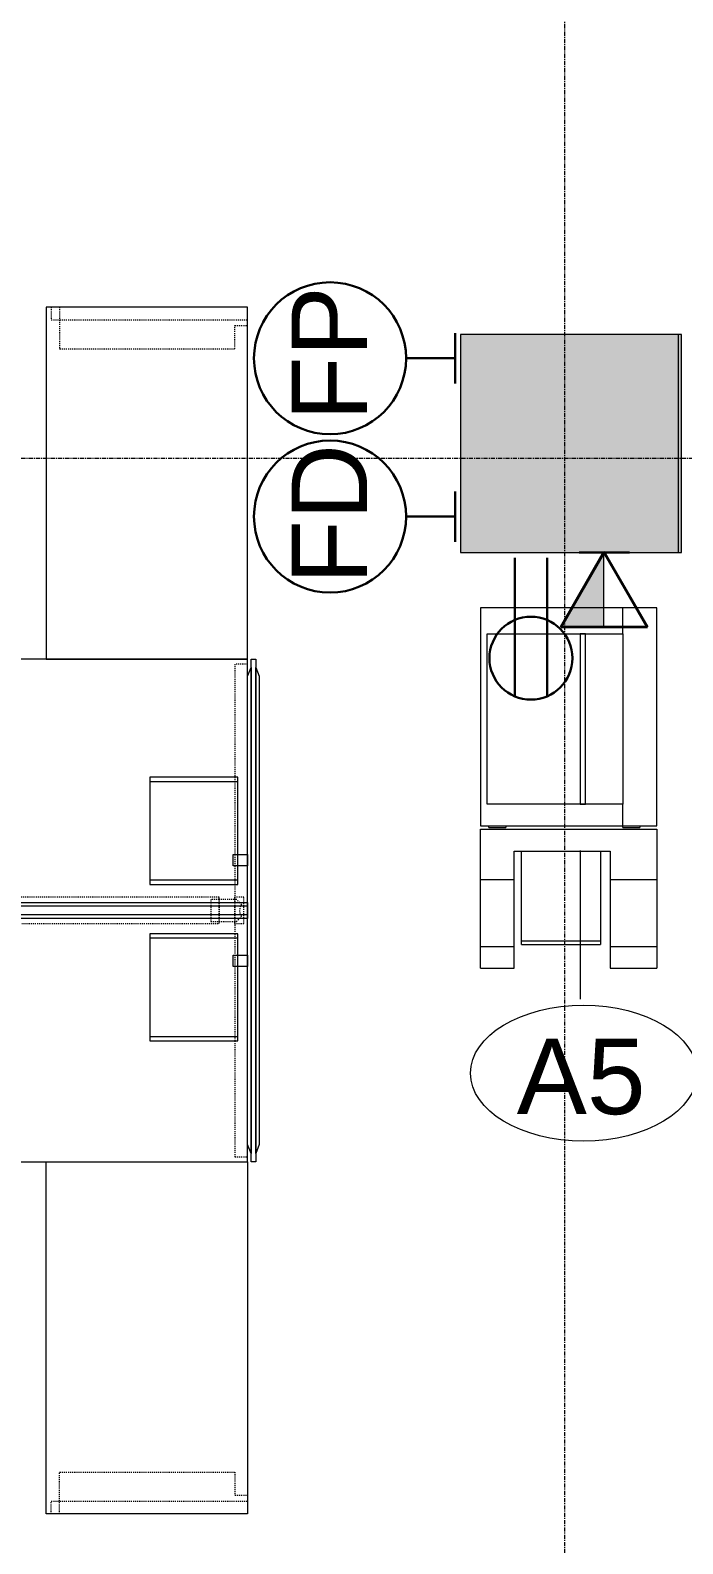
# Model space of a CAD drawing. Header units: inches. Extents: x 29752 to 31446, y 4278 to 5722.
# Drawn here: x 31153.7 to 31231.5, y 5217.8 to 5398.4 of the extents above; entities that cross this region are included whole.
import ezdxf

# ---------------------------------------------------------------- set-up
doc = ezdxf.new("R2010")
doc.units = ezdxf.units.IN
doc.header["$MEASUREMENT"] = 0
doc.linetypes.add('Dash', pattern=[0.25, 0.125, -0.125])
doc.linetypes.add('Grid Line 1_2_', pattern=[0.875, 0.5, -0.125, 0.125, -0.125])
for name, color, linetype, lineweight in [('1900 Duke Street_2nd Flr_LINKED_dwg', 8, 'Continuous', 9), ('A-ANNO-NOTE', 131, 'Continuous', 30), ('A-COLS', 52, 'Continuous', 13), ('AE-COLUMN', 7, 'Continuous', 9), ('AE-WALLS-PATT', 7, 'Continuous', 9), ('I-FURN', 30, 'Continuous', 9), ('I-FURN-HDLN', 30, 'Dash', 9), ('Q-SPCQ', 91, 'Continuous', 9), ('Q-SPCQ-IDEN', 132, 'Continuous', 9), ('S-GRID', 1, 'Continuous', 9)]:
    doc.layers.add(name, color=color, linetype=linetype, lineweight=lineweight)
doc.styles.add('Arial', font='arial.ttf', dxfattribs={"height": 9})
doc.styles.add('Swis721 Lt BT', font='swissl.ttf', dxfattribs={"height": 9})

# ---------------------------------------------------------------- blocks, each defined once
blk = doc.blocks.new('1900 Duke Street_2nd Flr_LINKED_dwg-5565117-FIRST FLOOR POWER _ SIGNAL')
at = {"layer": 'AE-WALLS-PATT'}
blk.add_hatch(color=256, dxfattribs=at).paths.add_polyline_path([(2106.68, 957.29), (2132.83, 957.29), (2132.83, 983.31), (2132.5, 983.31), (2132.5, 957.31), (2106.68, 957.31)], flags=0)
at = {"layer": 'AE-COLUMN', "flags": 128}
blk.add_lwpolyline([(2106.68, 957.29), (2132.83, 957.29), (2132.83, 983.31), (2132.5, 983.31)], dxfattribs=at)
blk = doc.blocks.new('Rectangular Column - 26_x26_-6061194-FIRST FLOOR POWER _ SIGNAL')
at = {"layer": 'A-COLS', "lineweight": 9}
blk.add_hatch(color=7, dxfattribs=at).paths.add_polyline_path([(13, -13), (13, 13), (-13, 13), (-13, -13), (11.23, -13)], flags=0)
at = {"layer": 'A-COLS', "color": 8, "lineweight": 20}
for p, q in [((13, 13), (-13, 13)), ((-13, 13), (-13, -13)), ((13, -13), (13, 13)), ((-13, -13), (13, -13))]:
    blk.add_line(p, q, dxfattribs=at)
blk = doc.blocks.new('Desk_Structures-Teknion-JNDBB_Structural_Beam_Double_Sided-R2015 - Double Sided-V87-FIRST FLOOR POWER _ SIGNAL')
at = {"layer": 'I-FURN-HDLN'}
for p, q in [((-36.7, 29.41), (-36.75, 29.41)), ((-36.75, 29.41), (-36.75, 26)), ((-36.28, 29.41), (-36.7, 29.41)), ((-36, 29.41), (-36.28, 29.41)), ((-35.72, 29.41), (-36, 29.41)), ((-35.25, 29.41), (-35.72, 29.41)), ((-35.25, 26), (-35.25, 29.41)), ((36, 29.41), (34.5, 29.41)), ((34.5, 29.41), (34.5, 15.91)), ((36, 27.95), (36, 29.41)), ((36, 6.67), (36, 27.95)), ((-36.75, 26), (-36.75, 7)), ((-35.25, 7), (-35.25, 26)), ((34.5, 15.91), (34.5, 6.67)), ((-36.75, 7), (-36.75, 0.94)), ((-35.25, 0.94), (-35.25, 7)), ((34.5, 6.67), (34.5, 5.33)), ((36, 5.33), (36, 6.67)), ((34.5, 5.33), (34.5, 3.11)), ((36, 0.94), (36, 5.33)), ((34.5, 3.11), (34.5, 0.94)), ((-36.7, 1.57), (-39.15, 1.57)), ((-39.15, 1.57), (-39.15, 0.94)), ((-39.15, 0.94), (-39.15, -0.94)), ((-36.75, 0.94), (-36.75, -0.94)), ((-36, 1.57), (-36.7, 1.57)), ((-32.85, 1.57), (-36, 1.57)), ((-35.06, 0.94), (-35.3, 0.7)), ((-35.25, -0.94), (-35.25, 0.94)), ((-34.68, 1.32), (-35.06, 0.94)), ((-32.61, 1.32), (-34.68, 1.32)), ((-32.85, 0.94), (-32.85, 1.57)), ((-32.85, -0.94), (-32.85, 0.94)), ((32.61, 1.57), (-32.61, 1.57)), ((-32.61, 1.57), (-32.61, 0.94)), ((-32.61, 1.32), (-31.63, 1.32)), ((-32.61, 0.94), (-32.61, 1.32)), ((-32.61, -0.94), (-32.61, 0.94)), ((-32.61, 0.94), (-32.61, -0.94)), ((-31.63, 1.32), (-31.63, 0.94)), ((-31.63, 0.94), (-31.63, 0.75)), ((-31.63, 0.75), (-31.63, -0.75)), ((31.63, 1.32), (31.63, 0.94)), ((32.61, 1.32), (31.63, 1.32)), ((31.63, 0.94), (31.63, -0.94)), ((32.61, 0.94), (32.61, 1.57)), ((34.68, 1.32), (32.61, 1.32)), ((32.61, 1.32), (32.61, 0.94)), ((32.61, 0.94), (32.61, -0.94)), ((32.61, -0.94), (32.61, 0.94)), ((35.57, 1.57), (34.43, 1.57)), ((34.43, 1.57), (34.43, 0.94)), ((34.43, 0.94), (34.43, -0.94)), ((34.5, 0.94), (34.5, -0.94)), ((35.06, 0.94), (34.68, 1.32)), ((35.3, 0.7), (35.06, 0.94)), ((35.57, 0.94), (35.57, 1.57)), ((35.57, -0.94), (35.57, 0.94)), ((36, -0.94), (36, 0.94)), ((-39.15, -0.94), (-39.15, -1.57)), ((-39.15, -1.57), (-36.7, -1.57)), ((-36.75, -0.94), (-36.75, -7)), ((-36.7, -1.57), (-36, -1.57)), ((-36, -1.57), (-32.85, -1.57)), ((-35.3, -0.7), (-35.06, -0.94)), ((-35.25, -7), (-35.25, -0.94)), ((-35.06, -0.94), (-34.68, -1.32)), ((-34.68, -1.32), (-32.61, -1.32)), ((-32.85, -1.57), (-32.85, -0.94)), ((-32.61, -1.32), (-32.61, -0.94)), ((-32.61, -0.94), (-32.61, -1.57)), ((-31.63, -1.32), (-32.61, -1.32)), ((-32.61, -1.57), (32.61, -1.57)), ((-31.63, -0.75), (-31.63, -0.94)), ((-31.63, -0.94), (-31.63, -1.32)), ((31.63, -0.94), (31.63, -1.32)), ((31.63, -1.32), (32.61, -1.32)), ((32.61, -0.94), (32.61, -1.32)), ((32.61, -1.57), (32.61, -0.94)), ((32.61, -1.32), (34.68, -1.32)), ((34.43, -0.94), (34.43, -1.57)), ((34.43, -1.57), (35.57, -1.57)), ((34.5, -0.94), (34.5, -2.78)), ((34.68, -1.32), (35.06, -0.94)), ((35.06, -0.94), (35.3, -0.7)), ((35.57, -1.57), (35.57, -0.94)), ((36, -5.33), (36, -0.94)), ((34.5, -2.78), (34.5, -5.33)), ((34.5, -5.33), (34.5, -6.67)), ((36, -6.67), (36, -5.33)), ((-36.75, -7), (-36.75, -26)), ((-35.25, -26), (-35.25, -7)), ((34.5, -6.67), (34.5, -15.57)), ((36, -27.95), (36, -6.67)), ((34.5, -15.57), (34.5, -29.41)), ((-36.75, -26), (-36.75, -29.41)), ((-35.25, -29.41), (-35.25, -26)), ((36, -29.41), (36, -27.95)), ((-36.75, -29.41), (-36.7, -29.41)), ((-36.7, -29.41), (-36.28, -29.41)), ((-36.28, -29.41), (-36, -29.41)), ((-36, -29.41), (-35.72, -29.41)), ((-35.72, -29.41), (-35.25, -29.41)), ((34.5, -29.41), (36, -29.41))]:
    blk.add_line(p, q, dxfattribs=at)
for centre, start, end in [((-36.13, 0), 319.7931, 40.2069), ((36.13, 0), 139.7931, 220.2069)]:
    blk.add_arc(centre, 1.08, start, end, dxfattribs=at)
blk = doc.blocks.new('Worksurface-Mounted-Teknion-JNWSSN-Single_Sided_Rectangular-R2015 - 24_ Depth-6171617-FIRST FLOOR POWER _ SIGNAL')
at = {"layer": 'I-FURN'}
for p, q in [((21, 47.78), (-21, 47.78)), ((-21, 47.78), (-21, 23.78)), ((21, 23.78), (21, 47.78)), ((-21, 23.78), (21, 23.78))]:
    blk.add_line(p, q, dxfattribs=at)
at = {"layer": 'I-FURN-HDLN'}
for p, q in [((-19.5, 24.37), (-19.5, 47.78)), ((-18.8, 46.28), (-18.8, 47.78)), ((-16.04, 46.28), (-18.8, 46.28)), ((-16.04, 25.37), (-16.04, 46.28)), ((-21, 25.37), (-16.04, 25.37)), ((-21, 24.37), (-19.5, 24.37))]:
    blk.add_line(p, q, dxfattribs=at)
blk = doc.blocks.new('Worksurface-Mounted-Teknion-JNWSSN-Single_Sided_Rectangular-R2015 - 24_ Depth-6171618-FIRST FLOOR POWER _ SIGNAL')
at = {"layer": 'I-FURN'}
for p, q in [((-21, -23.78), (21, -23.78)), ((-21, -47.78), (-21, -23.78)), ((21, -23.78), (21, -47.78)), ((21, -47.78), (-21, -47.78))]:
    blk.add_line(p, q, dxfattribs=at)
at = {"layer": 'I-FURN-HDLN'}
for p, q in [((-21, -24.37), (-19.5, -24.37)), ((-19.5, -24.37), (-19.5, -47.78)), ((-21, -25.37), (-16.04, -25.37)), ((-16.04, -25.37), (-16.04, -46.28)), ((-16.04, -46.28), (-18.8, -46.28)), ((-18.8, -46.28), (-18.8, -47.78))]:
    blk.add_line(p, q, dxfattribs=at)
blk = doc.blocks.new('Desk-Teknion-JNWDSN-Double_Sided_Rectangular-R2015 - 60_ Depth-V67-FIRST FLOOR POWER _ SIGNAL')
at = {"layer": 'I-FURN'}
for p, q in [((-36, 30), (-36, 3)), ((-35.72, 30), (-36, 30)), ((36, 30), (-35.72, 30)), ((36, 27.95), (36, 30)), ((36, 6.67), (36, 27.95)), ((-3.33, 6.82), (0.48, 6.82)), ((-3.33, 3.97), (-3.33, 6.82)), ((-1.8, 5.61), (-1.8, 5.18)), ((0.48, 5.61), (-1.8, 5.61)), ((3.33, 6.82), (0.48, 6.82)), ((0.48, 6.82), (0.48, 3.97)), ((3.33, 3.97), (3.33, 6.82)), ((36, 5.33), (36, 6.67)), ((0.48, 3.97), (-3.33, 3.97)), ((-1.8, 5.18), (0.48, 5.18)), ((0.48, 3.97), (3.33, 3.97)), ((36, 0.94), (36, 5.33)), ((-36, 3), (-36, 0.94)), ((-36, 0.94), (-36, -0.94)), ((36, -0.94), (36, 0.94)), ((-36, -0.94), (-36, -3)), ((36, -5.33), (36, -0.94)), ((-36, -3), (-36, -30)), ((-3.33, -6.82), (-3.33, -3.97)), ((-3.33, -3.97), (0.48, -3.97)), ((-1.8, -5.18), (-1.8, -5.61)), ((0.48, -5.18), (-1.8, -5.18)), ((0.48, -3.97), (3.33, -3.97)), ((0.48, -6.82), (0.48, -3.97)), ((3.33, -3.97), (3.33, -6.82)), ((36, -6.67), (36, -5.33)), ((0.48, -6.82), (-3.33, -6.82)), ((-1.8, -5.61), (0.48, -5.61)), ((3.33, -6.82), (0.48, -6.82)), ((36, -27.95), (36, -6.67)), ((36, -30), (36, -27.95)), ((-36, -30), (-35.72, -30)), ((-35.72, -30), (36, -30))]:
    blk.add_line(p, q, dxfattribs=at)
blk = doc.blocks.new('Screen-Leg_Mounted-Teknion-JNSEEL-Felt_Elevated-R2015 - Double-Sided Leg Overlay-6171622-FIRST FLOOR POWER _ SIGNAL')
at = {"layer": 'I-FURN'}
for p, q in [((-6.67, 2.4), (-5.33, 2.4)), ((-6.67, 0.7), (-6.67, 2.4)), ((-5.33, 2.4), (-5.33, 0.7)), ((5.33, 2.4), (6.67, 2.4)), ((5.33, 0.7), (5.33, 2.4)), ((6.67, 2.4), (6.67, 0.7)), ((-30, -0.28), (-30, 0.28)), ((-30, 0.28), (30, 0.28)), ((-29, 0.28), (-27.95, 0.7)), ((29, 0.28), (-29, 0.28)), ((-27.95, 0.7), (-0.94, 0.7)), ((-5.33, 0.7), (-6.67, 0.7)), ((-0.94, 0.7), (0.94, 0.7)), ((0.94, 0.7), (27.95, 0.7)), ((6.67, 0.7), (5.33, 0.7)), ((27.95, 0.7), (29, 0.28)), ((30, 0.28), (30, -0.28)), ((30, -0.28), (-30, -0.28)), ((-29, -0.28), (29, -0.28)), ((-27.95, -0.7), (-29, -0.28)), ((27.95, -0.7), (-27.95, -0.7)), ((29, -0.28), (27.95, -0.7))]:
    blk.add_line(p, q, dxfattribs=at)
blk = doc.blocks.new('Screen-Desk_Mounted-Teknion-JNSASW-Solid_Add-On-R2015 - Standard Width-6308291-FIRST FLOOR POWER _ SIGNAL')
at = {"layer": 'I-FURN'}
for p, q in [((-36, 0.94), (36, 0.94)), ((-36, -0.94), (-36, 0.94)), ((-36, 0.51), (36, 0.51)), ((-3.68, -0.75), (-3.68, 0.75)), ((-3.68, 0.75), (32.32, 0.75)), ((32.32, 0.75), (32.32, -0.75)), ((36, 0.94), (36, -0.94)), ((-36, -0.51), (36, -0.51)), ((36, -0.94), (-36, -0.94)), ((32.32, -0.75), (-3.68, -0.75))]:
    blk.add_line(p, q, dxfattribs=at)
blk = doc.blocks.new('Accessories-Teknion-JNAMT-Tray_Module-R2015 - Letter-V68-FIRST FLOOR POWER _ SIGNAL')
at = {"layer": 'I-FURN'}
for p, q in [((-3.84, 5.25), (-6.4, 5.25)), ((-6.4, 5.25), (-6.4, -5.25)), ((-6.34, 5.25), (-6.34, 5.19)), ((-6.34, 5.19), (-3.84, 5.19)), ((-5.9, -5.25), (-5.9, 5.25)), ((-2.51, 5.25), (-3.84, 5.25)), ((-3.84, 5.19), (-2.51, 5.19)), ((6.4, 5.25), (-2.51, 5.25)), ((-2.51, 5.19), (6.34, 5.19)), ((5.9, 5.25), (5.9, -5.25)), ((6.34, 5.25), (6.34, 5.19)), ((6.4, -5.25), (6.4, 5.25)), ((-6.4, -5.25), (6.4, -5.25))]:
    blk.add_line(p, q, dxfattribs=at)
blk = doc.blocks.new('Accessories-Teknion-JNAMT-Tray_Module-R2015 - Letter-V69-FIRST FLOOR POWER _ SIGNAL')
at = {"layer": 'I-FURN'}
for p, q in [((-3.84, 5.25), (-6.4, 5.25)), ((-6.4, 5.25), (-6.4, -5.25)), ((-6.34, 5.25), (-6.34, 5.19)), ((-6.34, 5.19), (-3.84, 5.19)), ((-5.9, -5.25), (-5.9, 5.25)), ((-2.51, 5.25), (-3.84, 5.25)), ((-3.84, 5.19), (-2.51, 5.19)), ((6.4, 5.25), (-2.51, 5.25)), ((-2.51, 5.19), (6.34, 5.19)), ((5.9, 5.25), (5.9, -5.25)), ((6.34, 5.25), (6.34, 5.19)), ((6.4, -5.25), (6.4, 5.25)), ((-6.4, -5.25), (6.4, -5.25))]:
    blk.add_line(p, q, dxfattribs=at)
blk = doc.blocks.new('Accessories-Teknion-JNAMT-Tray_Module-R2015 - Letter-V70-FIRST FLOOR POWER _ SIGNAL')
at = {"layer": 'I-FURN'}
for p, q in [((2.84, 5.25), (-6.4, 5.25)), ((-6.4, 5.25), (-6.4, -5.25)), ((-6.34, 5.25), (-6.34, 5.19)), ((-6.34, 5.19), (2.84, 5.19)), ((-5.9, -5.25), (-5.9, 5.25)), ((4.18, 5.25), (2.84, 5.25)), ((2.84, 5.19), (4.18, 5.19)), ((6.4, 5.25), (4.18, 5.25)), ((4.18, 5.19), (6.34, 5.19)), ((5.9, 5.25), (5.9, -5.25)), ((6.34, 5.25), (6.34, 5.19)), ((6.4, -5.25), (6.4, 5.25)), ((-6.4, -5.25), (6.4, -5.25))]:
    blk.add_line(p, q, dxfattribs=at)
blk = doc.blocks.new('Accessories-Teknion-JNAMT-Tray_Module-R2015 - Letter-V71-FIRST FLOOR POWER _ SIGNAL')
at = {"layer": 'I-FURN'}
for p, q in [((2.84, 5.25), (-6.4, 5.25)), ((-6.4, 5.25), (-6.4, -5.25)), ((-6.34, 5.25), (-6.34, 5.19)), ((-6.34, 5.19), (2.84, 5.19)), ((-5.9, -5.25), (-5.9, 5.25)), ((4.18, 5.25), (2.84, 5.25)), ((2.84, 5.19), (4.18, 5.19)), ((6.4, 5.25), (4.18, 5.25)), ((4.18, 5.19), (6.34, 5.19)), ((5.9, 5.25), (5.9, -5.25)), ((6.34, 5.25), (6.34, 5.19)), ((6.4, -5.25), (6.4, 5.25)), ((-6.4, -5.25), (6.4, -5.25))]:
    blk.add_line(p, q, dxfattribs=at)
blk = doc.blocks.new('A-Copier-Floor - A-Copier-Floor 2-6424685-FIRST FLOOR POWER _ SIGNAL')
at = {"layer": 'Q-SPCQ'}
for p, q in [((-30.09, 11.47), (-27.49, 11.47)), ((-30.09, 11.47), (-30.09, 7.47)), ((-27.49, 11.47), (-19.49, 11.47)), ((-27.49, 11.47), (-27.49, 7.47)), ((-19.49, 11.47), (-13.49, 11.47)), ((-19.49, 11.47), (-19.49, 7.47)), ((-13.49, 11.47), (-13.49, -9.53)), ((12.91, 11.47), (-13.09, 11.47)), ((-13.09, 11.47), (-13.09, -5.51)), ((12.91, -5.51), (12.91, 11.47)), ((-13.29, 10.49), (-13.29, 8.47)), ((-13.29, 10.49), (-13.1, 10.49)), ((-10.52, -5.51), (-10.52, 10.67)), ((-10.52, 10.67), (9.82, 10.67)), ((9.82, 10.67), (9.82, -5.51)), ((-30.09, 7.47), (-27.49, 7.47)), ((-27.49, 7.47), (-19.49, 7.47)), ((-19.49, 7.47), (-16.13, 7.47)), ((-16.13, 7.47), (-16.13, -3.97)), ((-13.1, 8.47), (-13.29, 8.47)), ((-27.26, 6.6), (-26.84, 6.6)), ((-27.26, 6.6), (-27.26, -2.84)), ((-26.84, 6.6), (-16.13, 6.6)), ((-26.84, -2.84), (-26.84, 6.6)), ((9.82, -0.4), (-10.52, -0.4)), ((-10.52, -0.4), (-10.52, -1.03)), ((-10.52, -1.03), (9.82, -1.03)), ((9.82, -1.03), (9.82, -0.4)), ((-26.84, -2.84), (-27.26, -2.84)), ((-16.13, -2.84), (-26.84, -2.84)), ((-27.49, -3.97), (-30.09, -3.97)), ((-30.09, -3.97), (-30.09, -9.53)), ((-19.49, -3.97), (-27.49, -3.97)), ((-27.49, -3.97), (-27.49, -9.53)), ((-16.13, -3.97), (-19.49, -3.97)), ((-19.49, -3.97), (-19.49, -9.53)), ((-13.29, -5.51), (-13.29, -7.53)), ((-13.29, -5.51), (-13.1, -5.51)), ((-13.09, -5.51), (-10.52, -5.51)), ((-13.09, -5.51), (-13.09, -9.53)), ((9.82, -5.51), (-10.52, -5.51)), ((9.82, -5.51), (12.91, -5.51)), ((12.91, -9.53), (12.91, -5.51)), ((-13.1, -7.53), (-13.29, -7.53)), ((-27.49, -9.53), (-30.09, -9.53)), ((-19.49, -9.53), (-27.49, -9.53)), ((-13.49, -9.53), (-19.49, -9.53)), ((-13.09, -9.53), (12.91, -9.53))]:
    blk.add_line(p, q, dxfattribs=at)
blk = doc.blocks.new('Appliance_Specialty Equipment Tag - Standard-3515593-FIRST FLOOR POWER _ SIGNAL')
at = {"layer": 'Q-SPCQ-IDEN'}
blk.add_ellipse((-0.0499, 0.0037), major_axis=(-0.1406, 0), ratio=0.600473, dxfattribs=at)

msp = doc.modelspace()

# ---------------------------------------------------------------- hatches: boundary and pattern name
at = {"layer": 'A-ANNO-NOTE', "lineweight": 9}
msp.add_hatch(color=256, dxfattribs=at).paths.add_polyline_path([(31216.98, 5327.25), (31222.14, 5327.25), (31222.14, 5336.18), (31217.69, 5328.49)], flags=0)

# ---------------------------------------------------------------- linework, layer by layer
at = {"layer": 'A-ANNO-NOTE'}
for p, q in [((31204.4, 5362.29), (31204.4, 5356.29)), ((31204.4, 5359.29), (31198.54, 5359.29)), ((31204.4, 5343.4), (31204.4, 5337.4)), ((31204.4, 5340.4), (31198.54, 5340.4)), ((31222.14, 5336.18), (31216.98, 5327.25)), ((31222.17, 5336.12), (31217.02, 5327.18)), ((31219.17, 5336.12), (31225.17, 5336.12)), ((31222.14, 5336.18), (31227.29, 5327.25)), ((31222.17, 5336.12), (31227.33, 5327.18)), ((31211.52, 5335.46), (31211.52, 5318.94)), ((31215.35, 5335.46), (31215.35, 5318.94)), ((31227.29, 5327.25), (31216.98, 5327.25)), ((31227.33, 5327.18), (31217.02, 5327.18))]:
    msp.add_line(p, q, dxfattribs=at)
at = {"layer": 'A-ANNO-NOTE', "lineweight": 9}
for p, q in [((31222.14, 5336.18), (31216.98, 5327.25)), ((31222.14, 5327.25), (31222.14, 5336.18)), ((31216.98, 5327.25), (31222.14, 5327.25))]:
    msp.add_line(p, q, dxfattribs=at)
at = {"layer": 'A-ANNO-NOTE'}
for centre, radius in [((31189.47, 5359.29), 9.07), ((31189.47, 5340.4), 9.07), ((31213.43, 5323.5), 4.95)]:
    msp.add_circle(centre, radius, dxfattribs=at)
at = {"layer": 'Q-SPCQ-IDEN'}
msp.add_line((31219.31, 5300.53), (31219.31, 5282.79), dxfattribs=at)
at = {"layer": 'S-GRID', "linetype": 'Grid Line 1_2_'}
for p, q in [((31217.49, 4277.77), (31217.49, 5698.13)), ((31446.27, 5347.34), (29775.66, 5347.34))]:
    msp.add_line(p, q, dxfattribs=at)

# ---------------------------------------------------------------- block references
at = {"layer": '1900 Duke Street_2nd Flr_LINKED_dwg', "color": 7}
msp.add_blockref('1900 Duke Street_2nd Flr_LINKED_dwg-5565117-FIRST FLOOR POWER _ SIGNAL', (29098.55, 4378.81), dxfattribs=at)
at = {"layer": 'A-COLS', "lineweight": 9}
msp.add_blockref('Rectangular Column - 26_x26_-6061194-FIRST FLOOR POWER _ SIGNAL', (31218.05, 5349.12), dxfattribs=at)
at = {"layer": 'I-FURN'}
for name, p, rotation in [('Worksurface-Mounted-Teknion-JNWSSN-Single_Sided_Rectangular-R2015 - 24_ Depth-6171617-FIRST FLOOR POWER _ SIGNAL', (31131.85, 5344.39), 269.9999999999997), ('Screen-Leg_Mounted-Teknion-JNSEEL-Felt_Elevated-R2015 - Double-Sided Leg Overlay-6171622-FIRST FLOOR POWER _ SIGNAL', (31180.33, 5293.39), 89.99999999999952), ('Accessories-Teknion-JNAMT-Tray_Module-R2015 - Letter-V70-FIRST FLOOR POWER _ SIGNAL', (31173.23, 5302.9), 269.9999999999999), ('Accessories-Teknion-JNAMT-Tray_Module-R2015 - Letter-V71-FIRST FLOOR POWER _ SIGNAL', (31173.23, 5302.9), 269.9999999999999), ('Screen-Desk_Mounted-Teknion-JNSASW-Solid_Add-On-R2015 - Standard Width-6308291-FIRST FLOOR POWER _ SIGNAL', (31143.63, 5293.39), 180), ('Accessories-Teknion-JNAMT-Tray_Module-R2015 - Letter-V68-FIRST FLOOR POWER _ SIGNAL', (31173.23, 5284.22), 269.9999999999999), ('Accessories-Teknion-JNAMT-Tray_Module-R2015 - Letter-V69-FIRST FLOOR POWER _ SIGNAL', (31173.23, 5284.22), 269.9999999999999), ('Worksurface-Mounted-Teknion-JNWSSN-Single_Sided_Rectangular-R2015 - 24_ Depth-6171618-FIRST FLOOR POWER _ SIGNAL', (31131.85, 5242.39), 89.9999999999997)]:
    msp.add_blockref(name, p, dxfattribs=dict(at, rotation=rotation))
for name in ['Desk-Teknion-JNWDSN-Double_Sided_Rectangular-R2015 - 60_ Depth-V67-FIRST FLOOR POWER _ SIGNAL', 'Desk_Structures-Teknion-JNDBB_Structural_Beam_Double_Sided-R2015 - Double Sided-V87-FIRST FLOOR POWER _ SIGNAL']:
    msp.add_blockref(name, (31143.63, 5293.39), dxfattribs=at)
at = {"layer": 'Q-SPCQ', "rotation": 89.99999999999984}
msp.add_blockref('A-Copier-Floor - A-Copier-Floor 2-6424685-FIRST FLOOR POWER _ SIGNAL', (31218.9, 5316.58), dxfattribs=at)
at = {"layer": 'Q-SPCQ-IDEN', "xscale": 95.99999999999994, "yscale": 95.99999999999994, "zscale": 95.99999999999994}
msp.add_blockref('Appliance_Specialty Equipment Tag - Standard-3515593-FIRST FLOOR POWER _ SIGNAL', (31224.51, 5273.62), dxfattribs=at)

# ---------------------------------------------------------------- texts
at = {"layer": 'A-ANNO-NOTE', "lineweight": 9, "char_height": 9, "attachment_point": 1, "rotation": 90, "style": 'Swis721 Lt BT'}
for s, insert, width in [('FP', (31184.89, 5351.82), 18.18), ('FD', (31184.89, 5332.3), 19.695)]:
    msp.add_mtext(s, dxfattribs=dict(at, insert=insert, width=width))
at = {"layer": 'Q-SPCQ-IDEN', "insert": (31211.73, 5278.08), "char_height": 9, "width": 18.786, "attachment_point": 1, "style": 'Arial'}
msp.add_mtext('A5', dxfattribs=at)

doc.saveas('drawing.dxf')
